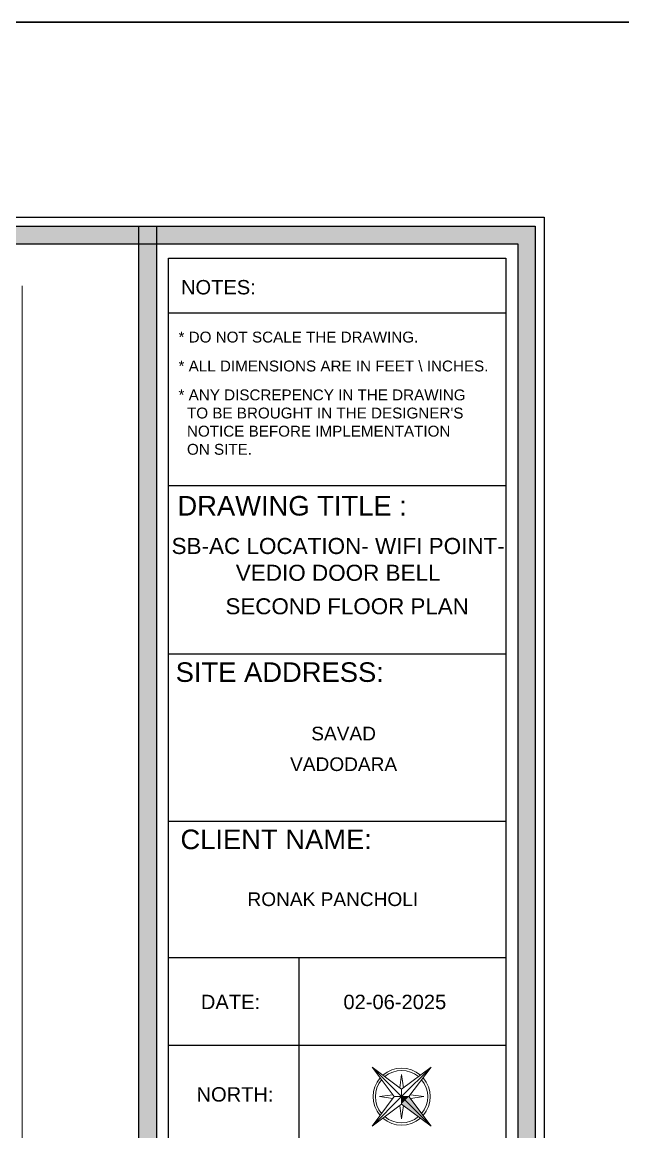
# Model space of a CAD drawing. Header units: millimetres. Extents: x 56222 to 3066687, y -650199 to -121287.
# Drawn here: x 149810.6 to 149997.3, y -179726.5 to -179381.5 of the extents above; entities that cross this region are included whole.
import ezdxf
from ezdxf.enums import TextEntityAlignment as Align

# ---------------------------------------------------------------- set-up
doc = ezdxf.new("R2010")
doc.units = ezdxf.units.MM
doc.header["$MEASUREMENT"] = 0
for name, color, linetype, lineweight in [('GROUND FLOOR', 7, 'Continuous', 9), ('NAME PLATE', 7, 'Continuous', 25), ('title block', 7, 'Continuous', 9), ('XX~SLAB ( BEAM )~ ( DIM )', 7, 'Continuous', 9)]:
    doc.layers.add(name, color=color, linetype=linetype, lineweight=lineweight)
doc.layers.add('GROUND FLOOR  ( Text )', color=251, linetype='Continuous')
doc.styles.add('Arial', font='arial.ttf')

# ---------------------------------------------------------------- blocks, each defined once
blk = doc.blocks.new('4t')
at = {"transparency": 33554607}
h = blk.add_hatch(color=1, dxfattribs=at)
h.dxf.hatch_style = 1
h.paths.add_polyline_path([(45531.33, -35822.29), (45529.23, -35821.83), (45528.09, -35837.01)])
h = blk.add_hatch(color=1, dxfattribs=at)
h.dxf.hatch_style = 1
h.paths.add_polyline_path([(45533.44, -35822.75), (45531.33, -35822.29), (45528.09, -35837.01)])
h = blk.add_hatch(color=1, dxfattribs=at)
h.dxf.hatch_style = 1
h.paths.add_polyline_path([(45531.8, -35820.19), (45529.23, -35821.83), (45531.33, -35822.29)])
h = blk.add_hatch(color=1, dxfattribs=at)
h.dxf.hatch_style = 1
h.paths.add_polyline_path([(45531.8, -35820.19), (45531.33, -35822.29), (45533.44, -35822.75)])
at = {"layer": 'title block', "color": 7, "lineweight": 9}
for p, q in [((45535.51, -35803.37), (45530.16, -35817.62)), ((45535.51, -35803.37), (45531.8, -35820.19)), ((45534.36, -35818.55), (45535.51, -35803.37)), ((45530.5, -35816.7), (45526.88, -35812.49)), ((45526.88, -35812.49), (45529.18, -35817.55)), ((45530.16, -35817.62), (45514.98, -35816.48)), ((45514.98, -35816.48), (45529.23, -35821.83)), ((45514.98, -35816.48), (45531.8, -35820.19)), ((45531.8, -35820.19), (45530.16, -35817.62)), ((45539.5, -35815.27), (45534.44, -35817.57)), ((45535.28, -35818.89), (45539.5, -35815.27)), ((45528.31, -35821.48), (45524.1, -35825.11)), ((45524.1, -35825.11), (45529.16, -35822.81)), ((45531.8, -35820.19), (45528.09, -35837.01)), ((45529.23, -35821.83), (45528.09, -35837.01)), ((45528.09, -35837.01), (45533.44, -35822.75)), ((45531.8, -35820.19), (45529.23, -35821.83)), ((45534.36, -35818.55), (45531.8, -35820.19)), ((45533.44, -35822.75), (45531.8, -35820.19)), ((45531.8, -35820.19), (45548.62, -35823.9)), ((45533.44, -35822.75), (45548.62, -35823.9)), ((45548.62, -35823.9), (45534.36, -35818.55)), ((45536.71, -35827.89), (45534.42, -35822.83)), ((45533.09, -35823.67), (45536.71, -35827.89))]:
    blk.add_line(p, q, dxfattribs=at)
for radius, start, end in [(11.79, 81.36, 163.7665), (11.79, 351.36, 73.7665), (10.83, 82.4286, 162.6979), (10.83, 352.4286, 72.6979), (11.79, 171.36, 253.7665), (10.83, 172.4286, 252.6979), (11.79, 261.36, 343.7665), (10.83, 262.4286, 342.6979)]:
    blk.add_arc((45531.8, -35820.19), radius, start, end, dxfattribs=at)
blk = doc.blocks.new('LAYOUT FILE')
at = {"layer": 'NAME PLATE', "true_color": 0xd39e00}
h = blk.add_hatch(color=42, dxfattribs=at)
h.paths.add_polyline_path([(3346889.83, -513806.18), (3346889.83, -514260.7), (3347535.56, -514260.7), (3347535.56, -513806.18)])
h.paths.add_polyline_path([(3346894.36, -513810.71), (3347531.03, -513810.71), (3347531.03, -514256.17), (3346894.36, -514256.17)], flags=16)
blk.add_hatch(color=42, dxfattribs=at).paths.add_polyline_path([(3347433.6, -514256.17), (3347438.13, -514256.17), (3347438.13, -513806.18), (3347433.6, -513806.18)])
at = {"layer": 'NAME PLATE', "color": 42, "true_color": 0xd39e00}
for p, q in [((3347527.96, -513828.55), (3347441.2, -513828.55)), ((3347527.96, -513872.99), (3347441.2, -513872.99)), ((3347527.96, -513916.26), (3347441.2, -513916.26)), ((3347527.96, -513959.27), (3347441.2, -513959.27)), ((3347527.96, -513994.31), (3347441.2, -513994.31)), ((3347474.77, -513994.31), (3347474.77, -514044.12)), ((3347527.96, -514016.86), (3347441.2, -514016.86))]:
    blk.add_line(p, q, dxfattribs=at)
for points in [[(3346887.56, -513803.91), (3347537.83, -513803.91), (3347537.83, -514262.96), (3346887.56, -514262.96)], [(3346889.83, -513806.18), (3347535.56, -513806.18), (3347535.56, -514260.7), (3346889.83, -514260.7)], [(3347433.6, -514256.17), (3347433.6, -513806.18), (3347438.13, -513806.18), (3347438.13, -514256.17)], [(3346894.36, -513810.71), (3347531.03, -513810.71), (3347531.03, -514256.17), (3346894.36, -514256.17)], [(3347441.2, -514252.44), (3347441.2, -513814.44), (3347527.96, -513814.44), (3347527.96, -514252.44)]]:
    blk.add_lwpolyline(points, close=True, dxfattribs=at)
at = {"layer": 'NAME PLATE', "xscale": 0.6215000753186288, "yscale": 0.6215000753186288, "zscale": 0.6215000753186288, "rotation": 57.43675864906671}
blk.add_blockref('4t', (3313507.76, -525897.34), dxfattribs=at)
at = {"layer": 'NAME PLATE', "style": 'Arial'}
for s, height, p in [('NOTES:', 3.699, (3347454.07, -513823.73)), ('DRAWING TITLE : ', 5.0338, (3347474.01, -513880.61)), ('SITE ADDRESS:', 5.0338, (3347469.85, -513923.39)), ('CLIENT NAME:', 5.0338, (3347468.93, -513966.4)), ('DATE:', 3.699, (3347457.17, -514007.54)), ('02-06-2025', 3.699, (3347499.44, -514007.54)), ('NORTH:', 3.699, (3347458.35, -514031.31))]:
    blk.add_text(s, height=height, dxfattribs=at).set_placement(p, align=Align.CENTER)
at = {"layer": 'NAME PLATE', "char_height": 2.7974, "width": 108.0765, "attachment_point": 1, "style": 'Arial'}
for s, insert in [('* DO NOT SCALE THE DRAWING.', (3347443.82, -513833.31, 0)), ('* ALL DIMENSIONS ARE IN FEET \\\\ INCHES.', (3347443.82, -513840.75, 0)), ("* ANY DISCREPENCY IN THE DRAWING \\P  TO BE BROUGHT IN THE DESIGNER'S\\P  NOTICE BEFORE IMPLEMENTATION \\P  ON SITE.", (3347443.82, -513848.18, 0))]:
    blk.add_mtext(s, dxfattribs=dict(at, insert=insert))

msp = doc.modelspace()

# ---------------------------------------------------------------- linework, layer by layer
at = {"layer": 'GROUND FLOOR'}
msp.add_line((149810.5891, -179463.4643, -0.1256), (149810.5891, -179984.3971, -0.1256), dxfattribs=at)
at = {"layer": 'XX~SLAB ( BEAM )~ ( DIM )', "color": 3, "lineweight": 30}
msp.add_lwpolyline([(150043.8659, -179381.5104), (147260.9808, -179381.5104), (147260.9808, -180034.5679), (150043.8659, -180034.5679)], close=True, dxfattribs=at)

# ---------------------------------------------------------------- block references
at = {"layer": 'NAME PLATE', "lineweight": 0, "xscale": 1.209046105522275, "yscale": 1.209046105522275, "zscale": 1.209046105522275}
msp.add_blockref('LAYOUT FILE', (-3897354.7229, 441770.4325), dxfattribs=at)

# ---------------------------------------------------------------- texts
at = {"layer": 'GROUND FLOOR  ( Text )', "insert": (149908.8246, -179548.5745, -0.1256), "char_height": 5, "width": 121.249347, "attachment_point": 5, "style": 'Arial'}
msp.add_mtext('SB-AC LOCATION- WIFI POINT- VEDIO DOOR BELL', dxfattribs=at)
at = {"layer": 'NAME PLATE', "style": 'Arial'}
for s, height, p in [('SECOND FLOOR PLAN', 4.972924, (149911.6146, -179565.6089)), (' SAVAD ', 4.24568, (149910.5124, -179604.8111)), ('VADODARA', 4.24568, (149910.5124, -179614.3427)), ('RONAK PANCHOLI    ', 4.245682, (149910.4504, -179656.3239))]:
    msp.add_text(s, height=height, dxfattribs=at).set_placement(p, align=Align.CENTER)

doc.saveas('drawing.dxf')
